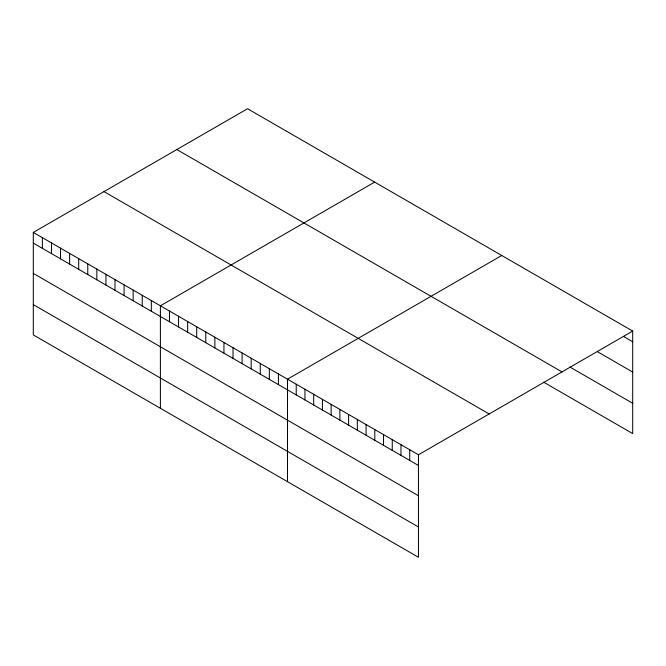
<?xml version="1.0" encoding="UTF-8"?>
<svg xmlns="http://www.w3.org/2000/svg" width="666" height="666" viewBox="0 0 666 666"><rect width="100%" height="100%" fill="white"/><g stroke="black" fill="none" stroke-linecap="round" stroke-linejoin="round"><path stroke-width="1" d="M33.3 232.426L418.448 454.786L418.448 557.275L33.3 334.915L33.3 232.426L247.552 108.724L632.7 331.085L632.7 433.574L543.656 382.167M374.65 182.109L160.398 305.802L160.398 408.291M501.748 255.486L287.496 379.187L287.496 481.668M418.448 454.786L632.7 331.085M623.967 336.73L632.7 341.766M597.777 351.906L632.7 372.061M569.846 366.991L632.7 403.28M176.848 149.55L561.996 371.911M104.004 191.608L489.152 413.969M33.3 243.107L418.448 465.467M33.3 273.401L418.448 495.762M33.3 304.62L418.448 526.981M409.715 449.75L409.715 460.431M400.982 444.705L400.982 455.386M392.257 439.668L392.257 450.349M383.524 434.623L383.524 445.304M374.791 429.587L374.791 440.268M366.067 424.542L366.067 435.223M357.334 419.505L357.334 430.186M348.601 414.468L348.601 425.149M339.876 409.423L339.876 420.104M331.144 404.387L331.144 415.068M322.419 399.342L322.419 410.023M313.686 394.305L313.686 404.986M304.953 389.26L304.953 399.941M296.228 384.224L296.228 394.905M278.413 373.942L278.413 384.623M269.339 368.698L269.339 379.379M260.256 363.461L260.256 374.142M251.182 358.216L251.182 368.897M242.099 352.98L242.099 363.661M233.025 347.735L233.025 358.416M223.942 342.49L223.942 353.171M214.868 337.254L214.868 347.935M205.786 332.009L205.786 342.69M196.711 326.773L196.711 337.454M187.629 321.528L187.629 332.209M178.555 316.283L178.555 326.964M169.472 311.047L169.472 321.728M151.315 300.566L151.315 311.247M142.241 295.321L142.241 306.002M133.158 290.085L133.158 300.766M124.084 284.84L124.084 295.521M115.002 279.595L115.002 290.276M105.927 274.359L105.927 285.04M96.845 269.114L96.845 279.795M87.77 263.878L87.77 274.559M78.688 258.633L78.688 269.314M69.614 253.388L69.614 264.069M60.531 248.152L60.531 258.833M51.457 242.907L51.457 253.588M42.374 237.67L42.374 248.351"/></g></svg>
